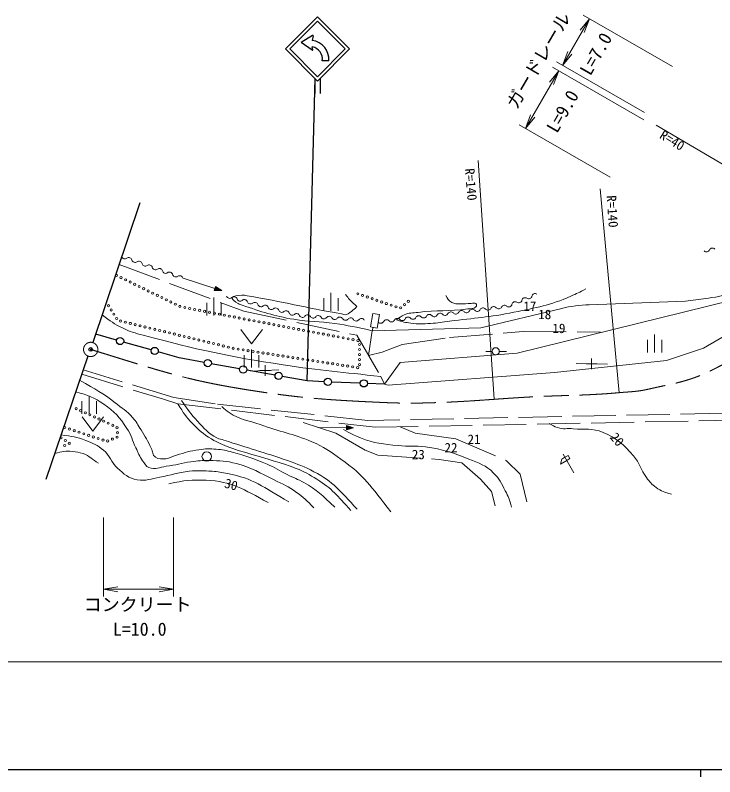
# Model space of a CAD drawing. Units: millimetres, scale not verified. Extents: x 40000 to 680000, y 20000 to 380000.
# Drawn here: x 372809 to 469985, y 204000 to 309808 of the extents above; entities that cross this region are included whole.
import ezdxf
from ezdxf.enums import TextEntityAlignment as Align

# ---------------------------------------------------------------- set-up
doc = ezdxf.new("R2010")
doc.units = ezdxf.units.MM
doc.header["$LTSCALE"] = 1000
doc.header["$PDMODE"] = 32
doc.header["$PDSIZE"] = 500
doc.linetypes.add('CHAIN', pattern=[18.5, 12, -1.5, 3.5, -1.5])
doc.linetypes.add('DASHED', pattern=[7.5, 6, -1.5])
for name, color, linetype, lineweight in [('M-BMK', 2, 'CHAIN', 13), ('M-BMK-OTRS', 5, 'Continuous', 25), ('M-STR-HTXT', 7, 'Continuous', 13), ('M-STR-STRC', 7, 'Continuous', 25), ('M-TTL-BAND', 7, 'Continuous', 25), ('M-WORK', 1, 'Continuous', 13)]:
    doc.layers.add(name, color=color, linetype=linetype, lineweight=lineweight)
doc.layers.add('M-OTRS', color=6, linetype='Continuous')
doc.styles.add('ＭＳ ゴシック', font='')
doc.styles.get('ＭＳ ゴシック').set_extended_font_data('MS Gothic')

# ---------------------------------------------------------------- blocks, each defined once
blk = doc.blocks.new('plus')
at = {"color": 0, "linetype": 'Continuous', "lineweight": -2}
for p, q in [((-1.25, 0), (1.25, 0)), ((0, -1.25), (0, 1.25))]:
    blk.add_line(p, q, dxfattribs=at)
blk = doc.blocks.new('open_arrow')
at = {"color": 0, "linetype": 'Continuous', "lineweight": -2}
blk.add_lwpolyline([(7.5, 1.25), (0, 0), (7.5, -1.25)], dxfattribs=at)

msp = doc.modelspace()

# ---------------------------------------------------------------- linework, layer by layer
at = {"layer": 'M-BMK'}
msp.add_circle((383292, 263372), 993, dxfattribs=at)
msp.add_open_spline([(479426, 266729), (475334, 263862), (474194, 262852), (470497, 260962), (469703, 260556), (469268, 260308), (468448, 259958), (465612, 258749), (463840, 258569), (460838, 257868), (459252, 257497), (458320, 257511), (456698, 257366), (451975, 256943), (449307, 257034), (444572, 256780), (439393, 256503), (436500, 256165), (431317, 255986), (428199, 255878), (426446, 255883), (423330, 256028), (416432, 256347), (412550, 256598), (405726, 257658), (396791, 259047), (393570, 260198), (383292, 263372)], degree=3, knots=[0, 0, 0, 0, 1, 1, 1, 2, 2, 2, 3, 3, 3, 4, 4, 4, 5, 5, 5, 6, 6, 6, 7, 7, 7, 8, 8, 8, 9, 9, 9, 9], dxfattribs=at)
at = {"layer": 'M-BMK-OTRS'}
for p, q in [((390112, 283755), (383588, 264319)), ((382897, 262461), (377060, 245301))]:
    msp.add_line(p, q, dxfattribs=at)
at = {"layer": 'M-OTRS'}
msp.add_point((383292, 263372), dxfattribs=at)
at = {"layer": 'M-STR-HTXT'}
for p, q in [((448850, 302844), (452571, 309309)), ((464094, 302675), (451704, 309808)), ((460216, 296301), (447983, 303343)), ((443683, 294088), (448304, 302094)), ((460149, 295258), (447438, 302594)), ((455468, 287286), (442817, 294588)), ((486760, 279865), (461831, 294522)), ((439338, 256467), (437125, 289606)), ((456698, 257366), (454049, 285675)), ((385049, 240000), (385049, 229043)), ((394796, 240011), (394796, 229043)), ((385049, 230043), (394796, 230043)), ((242315, 219949), (478671, 219949))]:
    msp.add_line(p, q, dxfattribs=at)
at = {"layer": 'M-STR-STRC'}
for p, q in [((414099, 307009), (412536, 306009)), ((414191, 306948), (414080, 306297)), ((414035, 304947), (412536, 306009)), ((414130, 305004), (414080, 305405)), ((416351, 303459), (415462, 303459)), ((413375, 258989), (414453, 301020)), ((414453, 298920), (414453, 301020)), ((415153, 301020), (415153, 298920)), ((386897, 264678), (383989, 265512)), ((391703, 263300), (387858, 264403)), ((395573, 262190), (392664, 263024)), ((399061, 261563), (395573, 262190)), ((403982, 260678), (400045, 261386)), ((408903, 259793), (404966, 260501)), ((413375, 258989), (409887, 259616)), ((415743, 258890), (413375, 258989)), ((420739, 258682), (416742, 258848)), ((424107, 258542), (421738, 258640))]:
    msp.add_line(p, q, dxfattribs=at)
for points in [[(414803, 300670), (410348, 305124), (414803, 309579), (419257, 305124)], [(414803, 301264), (410942, 305124), (414803, 308985), (418663, 305124)]]:
    msp.add_lwpolyline(points, close=True, dxfattribs=at)
for centre in [(387378, 264540), (392184, 263162), (399553, 261474), (404474, 260589), (409395, 259704), (416243, 258869), (421238, 258661)]:
    msp.add_circle(centre, 500, dxfattribs=at)
for centre, radius, start, end in [((414132, 306958), 60.4, 350.30905, 122.61924), ((413778, 303727), 2587, 354.04449, 83.29683), ((414070, 304997), 60.4, 234.68879, 7.12502), ((413778, 303727), 1705, 350.93996, 79.79603)]:
    msp.add_arc(centre, radius, start, end, dxfattribs=at)
at = {"layer": 'M-TTL-BAND'}
for p, q in [((40000, 205000), (579000, 205000)), ((468000, 205000), (468000, 204000))]:
    msp.add_line(p, q, dxfattribs=at)
at = {"layer": 'M-WORK'}
for p, q in [((396115, 273270), (400538, 271855)), ((400630, 272141), (400447, 271569)), ((401146, 271786), (400575, 271969)), ((400593, 272026), (400974, 271904)), ((400802, 272023), (400611, 272083)), ((401491, 271550), (400630, 272141)), ((442521, 262833), (481255, 272403)), ((401491, 271550), (400447, 271569)), ((400656, 271565), (400465, 271626)), ((400483, 271683), (400864, 271562)), ((401073, 271558), (400502, 271741)), ((400520, 271798), (401282, 271554)), ((401491, 271550), (400538, 271855)), ((400556, 271912), (401318, 271668)), ((416657, 268741), (416657, 271241)), ((399404, 268085), (399404, 269835)), ((400404, 268085), (400404, 270585)), ((401404, 268085), (401404, 269835)), ((415657, 268741), (415657, 270491)), ((417657, 268741), (417657, 270491)), ((452540, 269593), (465904, 270084)), ((465904, 270084), (469117, 270504)), ((437495, 266381), (448736, 269073)), ((468434, 263527), (478144, 269332)), ((404143, 266155), (405643, 264155)), ((405643, 264155), (407143, 266155)), ((422377, 265981), (437495, 266381)), ((460628, 262948), (460628, 264698)), ((461628, 262948), (461628, 265448)), ((462628, 262948), (462628, 264698)), ((463262, 261838), (468434, 263527)), ((404634, 260843), (404634, 262593)), ((405634, 260843), (405634, 263343)), ((406634, 260843), (406634, 262593)), ((426267, 261567), (442521, 262833)), ((439080, 263091), (438198, 263089)), ((440032, 263079), (441052, 263075)), ((424107, 258542), (426267, 261567)), ((447712, 260185), (463262, 261838)), ((450719, 261425), (455066, 261347)), ((405532, 260333), (409426, 260552)), ((424633, 258426), (447712, 260185)), ((424107, 258542), (424633, 258426)), ((382078, 254436), (382078, 256186)), ((383078, 254436), (383078, 256936)), ((384078, 254436), (384078, 256186)), ((382084, 254017), (383584, 252017)), ((383584, 252017), (385084, 254017)), ((414863, 252544), (418815, 252490)), ((418819, 252790), (418811, 252190)), ((419815, 252476), (418811, 252190)), ((419012, 252247), (418812, 252250)), ((418813, 252310), (419213, 252304)), ((418814, 252430), (419614, 252419)), ((419414, 252361), (418814, 252370)), ((419815, 252476), (418815, 252490)), ((418816, 252550), (419616, 252539)), ((419417, 252601), (418817, 252610)), ((418818, 252670), (419218, 252664)), ((419815, 252476), (418819, 252790)), ((419019, 252727), (418819, 252730)), ((450423, 246222), (448923, 248820)), ((450423, 246222), (448923, 248820)), ((448740, 248137), (448557, 247454)), ((448740, 248137), (448557, 247454)), ((449423, 247954), (448557, 247454)), ((449423, 247954), (448557, 247454)), ((448740, 248137), (449173, 248387)), ((448740, 248137), (449173, 248387)), ((449173, 248387), (449606, 248637)), ((449173, 248387), (449606, 248637)), ((449856, 248204), (449423, 247954)), ((449856, 248204), (449423, 247954)), ((449606, 248637), (449856, 248204)), ((449606, 248637), (449856, 248204))]:
    msp.add_line(p, q, dxfattribs=at)
at = {"layer": 'M-WORK', "linetype": 'DASHED'}
for points in [[(387233, 275178), (404581, 268674), (420254, 265349), (423579, 259597), (424107, 258542)], [(422547, 266445), (422377, 265981), (421877, 262542)], [(421877, 262542), (423769, 263009), (426583, 264065), (433127, 265014), (443365, 265859), (454095, 265788)], [(478721, 254658), (421780, 253508), (400594, 255794), (394852, 256714), (382246, 260545)], [(382039, 259938), (393253, 256491), (395413, 255813), (422801, 252551), (478728, 253657)], [(412790, 253229), (417348, 251723), (421404, 249382), (423160, 248671), (431690, 248085), (434868, 247625), (437461, 245368), (438966, 243653), (439468, 241646)], [(426296, 252601), (428387, 251723), (434032, 250971), (441057, 247918), (442939, 246037), (443858, 242190)]]:
    msp.add_lwpolyline(points, dxfattribs=at)
at = {"layer": 'M-WORK'}
msp.add_lwpolyline([(422465, 268381), (423426, 268217), (423108, 266350), (422146, 266514)], close=True, dxfattribs=at)
for centre, radius in [((386880, 273657), 150), ((387508, 273350), 150), ((388137, 273042), 150), ((388766, 272734), 150), ((389395, 272426), 150), ((390023, 272119), 150), ((390652, 271811), 150), ((391281, 271503), 150), ((391910, 271196), 150), ((392538, 270888), 150), ((420396, 271106), 150), ((421058, 270879), 150), ((393167, 270580), 150), ((393796, 270273), 150), ((394425, 269965), 150), ((421721, 270653), 150), ((422383, 270426), 150), ((423045, 270200), 150), ((423708, 269973), 150), ((424370, 269746), 150), ((427419, 270048), 150), ((385761, 269445), 150), ((386137, 268855), 150), ((395053, 269657), 150), ((395682, 269349), 150), ((396361, 269193), 150), ((397049, 269061), 150), ((397736, 268929), 150), ((398424, 268797), 150), ((399111, 268665), 150), ((425032, 269520), 150), ((425695, 269293), 150), ((426341, 269155), 150), ((426880, 269601), 150), ((386514, 268265), 150), ((386890, 267675), 150), ((399799, 268533), 150), ((400486, 268401), 150), ((401173, 268269), 150), ((401861, 268136), 150), ((402548, 268004), 150), ((403236, 267872), 150), ((403923, 267740), 150), ((404610, 267608), 150), ((387433, 267318), 150), ((388113, 267153), 150), ((388794, 266988), 150), ((389474, 266824), 150), ((390154, 266659), 150), ((390835, 266495), 150), ((405298, 267476), 150), ((405985, 267344), 150), ((406673, 267212), 150), ((407360, 267080), 150), ((408048, 266947), 150), ((408735, 266815), 150), ((409422, 266683), 150), ((410110, 266551), 150), ((391515, 266330), 150), ((392196, 266166), 150), ((392876, 266001), 150), ((393556, 265837), 150), ((394237, 265672), 150), ((394917, 265508), 150), ((410797, 266419), 150), ((411485, 266287), 150), ((412172, 266155), 150), ((412860, 266025), 150), ((413548, 265895), 150), ((414236, 265765), 150), ((414923, 265635), 150), ((415611, 265505), 150), ((395598, 265343), 150), ((396278, 265179), 150), ((396958, 265014), 150), ((397639, 264849), 150), ((398319, 264685), 150), ((398999, 264520), 150), ((416299, 265375), 150), ((416987, 265245), 150), ((417675, 265115), 150), ((418363, 264985), 150), ((419050, 264855), 150), ((419738, 264725), 150), ((420426, 264595), 150), ((399680, 264356), 150), ((400360, 264191), 150), ((401041, 264027), 150), ((401721, 263862), 150), ((402401, 263698), 150), ((403082, 263533), 150), ((403771, 263415), 150), ((420624, 264059), 150), ((420624, 263359), 150), ((439555, 263113), 500), ((404463, 263309), 150), ((405155, 263202), 150), ((405847, 263095), 150), ((406539, 262988), 150), ((407230, 262881), 150), ((407922, 262774), 150), ((408614, 262667), 150), ((409306, 262560), 150), ((409998, 262453), 150), ((410689, 262346), 150), ((420624, 262659), 150), ((411381, 262239), 150), ((412073, 262133), 150), ((412765, 262026), 150), ((413456, 261919), 150), ((414148, 261812), 150), ((414840, 261705), 150), ((415532, 261598), 150), ((416224, 261491), 150), ((416915, 261384), 150), ((417607, 261277), 150), ((420624, 261959), 150), ((420624, 261259), 150), ((418299, 261170), 150), ((418991, 261063), 150), ((419683, 260956), 150), ((420374, 260850), 150), ((381268, 255154), 150), ((381905, 254864), 150), ((382542, 254574), 150), ((383179, 254284), 150), ((383817, 253994), 150), ((384454, 253704), 150), ((385091, 253414), 150), ((385728, 253124), 150), ((386365, 252834), 150), ((379677, 252529), 150), ((380342, 252310), 150), ((381007, 252091), 150), ((381672, 251872), 150), ((386941, 252500), 150), ((387008, 251803), 150), ((379184, 251093), 150), ((379771, 250712), 150), ((382337, 251653), 150), ((383002, 251435), 150), ((383667, 251216), 150), ((384331, 250997), 150), ((384996, 250778), 150), ((385658, 250660), 150), ((386309, 250918), 150), ((386959, 251177), 150), ((379680, 250034), 150), ((380312, 250334), 150), ((399405, 248498), 654)]:
    msp.add_circle(centre, radius, dxfattribs=at)
for centre, radius, start, end in [((469657, 277007), 452, 43.44816, 155.73811), ((388046, 276407), 452, 194.27747, 306.56742), ((468834, 277378), 452, 223.44816, 335.73811), ((388584, 275681), 452, 14.27747, 126.56742), ((389459, 275904), 452, 194.27747, 306.56742), ((389997, 275179), 452, 14.27747, 126.56742), ((390872, 275401), 452, 194.27747, 306.56742), ((391411, 274676), 452, 14.27747, 126.56742), ((392286, 274899), 452, 194.27747, 306.56742), ((392824, 274173), 452, 14.27747, 126.56742), ((393699, 274396), 452, 194.27747, 306.56742), ((394237, 273671), 452, 14.27747, 126.56742), ((395112, 273893), 452, 194.27747, 306.56742), ((395650, 273168), 452, 14.27747, 126.56742), ((466756, 288599), 18249, 277.43364, 301.50727), ((445029, 270680), 452, 56.02538, 168.31533), ((402598, 270922), 452, 198.81554, 311.10549), ((403192, 270241), 452, 18.81554, 131.10549), ((404047, 270533), 452, 198.81554, 311.10549), ((404641, 269852), 452, 18.81554, 131.10549), ((405496, 270143), 452, 198.81554, 311.10549), ((406089, 269463), 452, 18.81554, 131.10549), ((442250, 269548), 452, 56.02538, 168.31533), ((442755, 270297), 452, 236.02538, 348.31533), ((443639, 270114), 452, 56.02538, 168.31533), ((444144, 270863), 452, 236.02538, 348.31533), ((406944, 269754), 452, 198.81554, 311.10549), ((407538, 269074), 452, 18.81554, 131.10549), ((408393, 269365), 452, 198.81554, 311.10549), ((408986, 268684), 452, 18.81554, 131.10549), ((409841, 268976), 452, 198.81554, 311.10549), ((434816, 268331), 452, 40.83994, 153.12989), ((436305, 268514), 452, 40.83994, 153.12989), ((436989, 269104), 452, 220.83994, 333.12989), ((437794, 268696), 452, 40.83994, 153.12989), ((438477, 269287), 452, 220.83994, 333.12989), ((439283, 268879), 452, 40.83994, 153.12989), ((439966, 269469), 452, 220.83994, 333.12989), ((440772, 269061), 452, 40.83994, 153.12989), ((441366, 269731), 452, 236.02538, 348.31533), ((453253, 250208), 19398, 92.10551, 103.46521), ((410435, 268295), 452, 18.81554, 131.10549), ((411290, 268587), 452, 198.81554, 311.10549), ((411884, 267906), 452, 18.81554, 131.10549), ((412702, 268277), 452, 210.00348, 322.29343), ((413417, 267725), 452, 30.00348, 142.29343), ((414199, 268177), 452, 210.00348, 322.29343), ((414913, 267624), 452, 30.00348, 142.29343), ((415695, 268076), 452, 210.00348, 322.29343), ((416410, 267524), 452, 30.00348, 142.29343), ((417192, 267975), 452, 210.00348, 322.29343), ((417907, 267423), 452, 30.00348, 142.29343), ((419403, 267322), 452, 30.00348, 142.29343), ((427372, 267419), 452, 40.83994, 153.12989), ((428055, 268010), 452, 220.83994, 333.12989), ((428861, 267602), 452, 40.83994, 153.12989), ((429544, 268192), 452, 220.83994, 333.12989), ((430350, 267784), 452, 40.83994, 153.12989), ((431033, 268375), 452, 220.83994, 333.12989), ((431839, 267966), 452, 40.83994, 153.12989), ((432522, 268557), 452, 220.83994, 333.12989), ((433328, 268149), 452, 40.83994, 153.12989), ((434011, 268740), 452, 220.83994, 333.12989), ((435500, 268922), 452, 220.83994, 333.12989), ((418689, 267874), 452, 210.00348, 322.29343), ((420185, 267774), 452, 210.00348, 322.29343), ((420900, 267221), 452, 30.00348, 142.29343), ((423589, 267463), 452, 220.83994, 333.12989), ((424394, 267054), 452, 40.83994, 153.12989), ((425078, 267645), 452, 220.83994, 333.12989), ((425883, 267237), 452, 40.83994, 153.12989), ((426567, 267827), 452, 220.83994, 333.12989)]:
    msp.add_arc(centre, radius, start, end, dxfattribs=at)
for points, knots in [([(418698, 271022), (418953, 270665), (419037, 270559), (419279, 270283), (419634, 269876), (419890, 269704), (420282, 269333), (420282, 269333), (420282, 269333), (420282, 269333), (420069, 269173), (419475, 268491), (418804, 268225), (418552, 268125), (418385, 268287), (418118, 268330), (412982, 269161), (410172, 270015), (405030, 270810), (404742, 270855), (404580, 270955), (404291, 270916), (403753, 270844), (403030, 270879), (402946, 270568), (402876, 270310), (403378, 269987), (403764, 269755), (403971, 269631), (404103, 269590), (404333, 269515), (407100, 268610), (408651, 268022), (411525, 267560), (413719, 267207), (414988, 267311), (417186, 266982), (419228, 266675), (419929, 266525), (422377, 265981)], [0, 0, 0, 0, 1, 1, 1, 2, 2, 2, 3, 3, 3, 4, 4, 4, 5, 5, 5, 6, 6, 6, 7, 7, 7, 8, 8, 8, 9, 9, 9, 10, 10, 10, 11, 11, 11, 12, 12, 12, 13, 13, 13, 13]), ([(425750, 267474), (426662, 267202), (426975, 267127), (427780, 267014), (428832, 266866), (429440, 266904), (430500, 266983), (431543, 267060), (432122, 267161), (433158, 267295), (436651, 267747), (438640, 267823), (442087, 268546), (445230, 269206), (447074, 269457), (449999, 270782), (450817, 271153), (451139, 271275), (452063, 271799)], [0, 0, 0, 0, 1, 1, 1, 2, 2, 2, 3, 3, 3, 4, 4, 4, 5, 5, 5, 6, 6, 6, 6]), ([(432611, 270858), (432871, 270412), (433016, 270140), (433455, 269908), (433851, 269700), (434134, 269717), (434581, 269697), (435186, 269671), (435524, 269770), (436129, 269768), (436390, 269767), (436628, 269907), (436797, 269733), (436913, 269613), (436924, 269401), (436797, 269275), (436475, 268957), (436115, 269081), (435667, 269012), (432996, 268599), (431444, 268875), (428765, 268515), (428008, 268413), (427534, 268491), (426841, 268171), (426382, 267959), (426184, 267833), (425750, 267474)], [0, 0, 0, 0, 1, 1, 1, 2, 2, 2, 3, 3, 3, 4, 4, 4, 5, 5, 5, 6, 6, 6, 7, 7, 7, 8, 8, 8, 9, 9, 9, 9]), ([(384891, 268201), (386088, 267267), (386512, 266921), (387694, 266352), (388775, 265832), (389438, 265660), (390596, 265349), (398085, 263340), (402351, 262402), (410016, 261233), (415291, 260429), (418281, 260236), (423579, 259597), (423579, 259597), (423579, 259597), (423579, 259597)], [0, 0, 0, 0, 1, 1, 1, 2, 2, 2, 3, 3, 3, 4, 4, 4, 5, 5, 5, 5]), ([(381753, 259097), (384120, 257740), (384886, 257375), (386685, 255975), (387664, 255213), (388287, 254853), (389111, 253926), (389649, 253320), (389845, 252895), (390281, 252211), (390895, 251250), (391180, 250674), (391703, 249661), (391951, 249180), (391832, 248696), (392288, 248406), (392762, 248106), (393149, 248173), (393710, 248197), (394329, 248224), (394620, 248527), (395216, 248699), (396418, 249045), (397093, 249260), (398330, 249443), (399263, 249581), (399802, 249570), (400742, 249509), (401619, 249452), (402103, 249317), (402956, 249104), (404894, 248621), (405947, 248206), (407791, 247439), (408933, 246964), (409499, 246540), (410606, 245989), (411505, 245543), (412043, 245362), (412920, 244874), (414782, 243838), (415357, 243158), (417185, 241473)], [0, 0, 0, 0, 1, 1, 1, 2, 2, 2, 3, 3, 3, 4, 4, 4, 5, 5, 5, 6, 6, 6, 7, 7, 7, 8, 8, 8, 9, 9, 9, 10, 10, 10, 11, 11, 11, 12, 12, 12, 13, 13, 13, 14, 14, 14, 14]), ([(381207, 257492), (382983, 256974), (383739, 256728), (385117, 255792), (386622, 254770), (387314, 253924), (388316, 252405), (388956, 251436), (389064, 250754), (389570, 249708), (389919, 248989), (390046, 248540), (390511, 247890), (390804, 247481), (390919, 247127), (391389, 246949), (392263, 246618), (392846, 247020), (393773, 247137), (395131, 247309), (395866, 247575), (397222, 247764), (398206, 247901), (398765, 247969), (399757, 247947), (401251, 247913), (402113, 247897), (403557, 247513), (405699, 246944), (406771, 246228), (408763, 245255), (410020, 244641), (410764, 244341), (411894, 243516), (412908, 242776), (413268, 242421), (414283, 241366)], [0, 0, 0, 0, 1, 1, 1, 2, 2, 2, 3, 3, 3, 4, 4, 4, 5, 5, 5, 6, 6, 6, 7, 7, 7, 8, 8, 8, 9, 9, 9, 10, 10, 10, 11, 11, 11, 12, 12, 12, 12]), ([(395924, 256275), (396841, 254901), (397150, 254437), (398117, 253413), (399078, 252395), (399569, 251679), (400830, 251071), (401187, 250899), (401419, 250883), (401796, 250762), (405252, 249654), (407213, 249110), (410642, 247924), (412106, 247418), (412927, 247110), (414297, 246388), (417038, 244945), (417872, 243756), (420294, 241197)], [0, 0, 0, 0, 1, 1, 1, 2, 2, 2, 3, 3, 3, 4, 4, 4, 5, 5, 5, 6, 6, 6, 6]), ([(395413, 255813), (396216, 254510), (396506, 254040), (397420, 253081), (398335, 252122), (398930, 251641), (400059, 250944), (400993, 250368), (401584, 250160), (402605, 249755), (403778, 249289), (404485, 249168), (405690, 248789), (408087, 248032), (409473, 247732), (411822, 246837), (413015, 246383), (413636, 246002), (414722, 245332), (416852, 244016), (417484, 243113), (419433, 240983)], [0, 0, 0, 0, 1, 1, 1, 2, 2, 2, 3, 3, 3, 4, 4, 4, 5, 5, 5, 6, 6, 6, 7, 7, 7, 7]), ([(401500, 255445), (401928, 255029), (402120, 254912), (402546, 254608), (404015, 253560), (405157, 253553), (406853, 252936), (409619, 251929), (411286, 251687), (414003, 250552), (415706, 249841), (416546, 249185), (418059, 248127), (421288, 245870), (422176, 244356), (425000, 240810)], [0, 0, 0, 0, 1, 1, 1, 2, 2, 2, 3, 3, 3, 4, 4, 4, 5, 5, 5, 5]), ([(446984, 253103), (447460, 252788), (447673, 252688), (448155, 252518), (448958, 252234), (449482, 252438), (450329, 252351), (451949, 252182), (452970, 252486), (454469, 251849), (456387, 251034), (457333, 250167), (458692, 248587), (459585, 247549), (459664, 246669), (460490, 245577), (460943, 244978), (461224, 244642), (461828, 244197), (462559, 243659), (462991, 243560), (463961, 243277)], [0, 0, 0, 0, 1, 1, 1, 2, 2, 2, 3, 3, 3, 4, 4, 4, 5, 5, 5, 6, 6, 6, 7, 7, 7, 7]), ([(418393, 252267), (419426, 251653), (419817, 251488), (420777, 251096), (422707, 250308), (423929, 250216), (426004, 250009), (427484, 249861), (428334, 250040), (429809, 249842), (432232, 249516), (433567, 249053), (435830, 248127), (437251, 247546), (438183, 247300), (439259, 246204), (440068, 245379), (440377, 244772), (440890, 243737), (441310, 242889), (441437, 242536), (441768, 241479)], [0, 0, 0, 0, 1, 1, 1, 2, 2, 2, 3, 3, 3, 4, 4, 4, 5, 5, 5, 6, 6, 6, 7, 7, 7, 7]), ([(379170, 251505), (380743, 251280), (381331, 251231), (382608, 250712), (383614, 250304), (384216, 250084), (385054, 249395), (386012, 248608), (386075, 247713), (386999, 246886), (387932, 246051), (388526, 245478), (389758, 245255), (390973, 245036), (391677, 245433), (392895, 245632), (394497, 245893), (395355, 246292), (396971, 246447), (398215, 246566), (398923, 246521), (400170, 246447), (401011, 246397), (401476, 246292), (402303, 246133), (405909, 245439), (407191, 244291), (410833, 242182)], [0, 0, 0, 0, 1, 1, 1, 2, 2, 2, 3, 3, 3, 4, 4, 4, 5, 5, 5, 6, 6, 6, 7, 7, 7, 8, 8, 8, 9, 9, 9, 9]), ([(378295, 248932), (379357, 249161), (379776, 249302), (380727, 249207), (381324, 249147), (381669, 249103), (382232, 248893), (383149, 248551), (383531, 248090), (384364, 247576), (384364, 247576), (384364, 247576), (384364, 247576)], [0, 0, 0, 0, 1, 1, 1, 2, 2, 2, 3, 3, 3, 4, 4, 4, 4]), ([(394149, 244691), (396336, 245209), (397314, 245273), (399355, 245193), (402917, 245053), (404469, 243931), (407948, 242119)], [0, 0, 0, 0, 1, 1, 1, 2, 2, 2, 2])]:
    msp.add_open_spline(points, degree=3, knots=knots, dxfattribs=at)

# ---------------------------------------------------------------- block references
at = {"layer": 'M-STR-HTXT', "xscale": 267, "yscale": 267}
for p, rotation in [((452571, 309309), 240.1), ((448850, 302844), 60.1), ((448304, 302094), 240), ((443683, 294088), 60), ((394796, 230043), 180)]:
    msp.add_blockref('open_arrow', p, dxfattribs=dict(at, rotation=rotation))
msp.add_blockref('open_arrow', (385049, 230043), dxfattribs=at)
at = {"layer": 'M-WORK', "xscale": 600, "yscale": 600}
for p in [(452878, 261386), (407534, 260445)]:
    msp.add_blockref('plus', p, dxfattribs=at)

# ---------------------------------------------------------------- texts
at = {"layer": 'M-STR-HTXT', "style": 'ＭＳ ゴシック'}
for s, height, rotation, p in [('ガードレール', 1833, 59.598, (442952, 296329)), ('R=40', 1320, 328.392, (461993, 292466)), ('R=140', 1320, 274.899, (434872, 288448)), ('R=140', 1320, 273.9, (454565, 284718))]:
    msp.add_text(s, height=height, rotation=rotation, dxfattribs=at).set_placement(p, align=Align.BOTTOM_LEFT)
for s, rotation, p in [('L=7.0', 60.072, (454736, 303711)), ('L=9.0', 60.008, (450106, 295723))]:
    msp.add_text(s, height=1833, rotation=rotation, dxfattribs=at).set_placement(p, align=Align.BOTTOM_CENTER)
msp.add_text('コンクリート', height=1833, dxfattribs=at).set_placement((382314, 226475), align=Align.BOTTOM_LEFT)
msp.add_text('L=10.0', height=1833, dxfattribs=at).set_placement((390094, 223047), align=Align.BOTTOM_CENTER)
at = {"layer": 'M-WORK', "style": 'ＭＳ ゴシック'}
for s, p in [('17', (443393, 268311)), ('18', (445469, 267185)), ('19', (447439, 265250)), ('21', (435649, 249834)), ('22', (432448, 248673)), ('23', (427909, 247723))]:
    msp.add_text(s, height=1320, dxfattribs=at).set_placement(p, align=Align.BOTTOM_LEFT)
for s, rotation, p in [('20', 310.914, (455038, 250863)), ('30', 344.745, (401664, 243827))]:
    msp.add_text(s, height=1320, rotation=rotation, dxfattribs=at).set_placement(p, align=Align.BOTTOM_LEFT)

doc.saveas('drawing.dxf')
